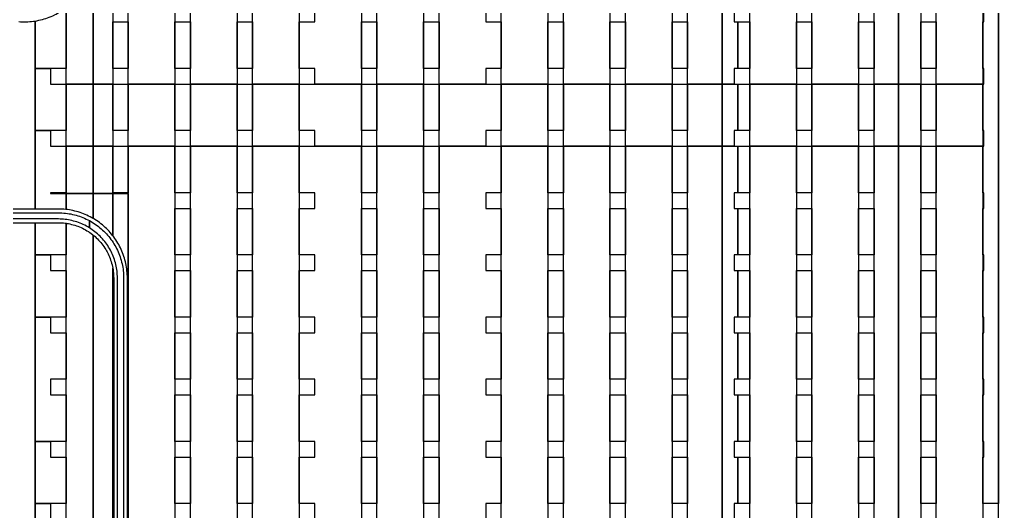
# Model space of a CAD drawing. Extents: x -4500 to 4500, y -3250 to 3250.
# Drawn here: x 1838 to 3412, y -1950 to -1159 of the extents above; entities that cross this region are included whole.
import ezdxf

# ---------------------------------------------------------------- set-up
doc = ezdxf.new("R2010")
doc.units = 0
doc.layers.add('L1D100', color=4, linetype='CONTINUOUS')
doc.layers.add('L1D11', color=2, linetype='CONTINUOUS')

# ---------------------------------------------------------------- blocks, each defined once
blk = doc.blocks.new('TOP_main_1_Cheese_100')
at = {"layer": 'L1D100'}
for points in [[(3251.753, -1262.5), (3251.753, 1876.186), (3253.313, 1878.375), (3254.939, 1880.516), (3256.628, 1882.607), (3258.38, 1884.645), (3260.193, 1886.63), (3262.065, 1888.56), (3263.994, 1890.431), (3265.979, 1892.244), (3268.017, 1893.996), (3270.108, 1895.686), (3272.249, 1897.311), (3274.438, 1898.871), (3276.673, 1900.365), (3278.952, 1901.79), (3281.273, 1903.146), (3283.634, 1904.431), (3286.033, 1905.644), (3287.5, 1906.331), (3287.5, -1262.5)], [(2012.5, -1262.5), (2012.5, -143.153), (2013.434, -142.783), (2015.961, -141.868), (2018.515, -141.029), (2021.093, -140.269), (2023.693, -139.586), (2026.313, -138.982), (2028.949, -138.458), (2031.6, -138.013), (2034.263, -137.649), (2036.937, -137.365), (2039.617, -137.162), (2042.302, -137.041), (2044.99, -137), (2087.5, -137), (2087.5, -1262.5)], [(2712.5, -1262.5), (2712.5, -256), (2745, -256), (2745, -137), (2787.5, -137), (2787.5, -1262.5)], [(2812.5, -1262.5), (2812.5, -137), (2887.5, -137), (2887.5, -1262.5)], [(2912.5, -1262.5), (2912.5, -137), (2968, -137), (2968, -1262.5)], [(3012.5, -1262.5), (3012.5, -137), (3087.5, -137), (3087.5, -1262.5)], [(2112.5, -1262.5), (2112.5, -256), (2187.5, -256), (2187.5, -1262.5)], [(2212.5, -1262.5), (2212.5, -256), (2287.5, -256), (2287.5, -1262.5)], [(2412.5, -1262.5), (2412.5, -256), (2487.5, -256), (2487.5, -1262.5)], [(2612.5, -1262.5), (2612.5, -256), (2687.5, -256), (2687.5, -1262.5)], [(1862.664, -1237.5), (1862.664, -1161.099), (1865.575, -1160.59), (1868.471, -1160.004), (1871.351, -1159.341), (1874.212, -1158.602), (1877.052, -1157.787), (1879.869, -1156.896), (1882.662, -1155.931), (1885.428, -1154.891), (1888.166, -1153.779), (1890.872, -1152.594), (1893.327, -1151.44), (1893.547, -1151.337), (1896.187, -1150.01), (1898.79, -1148.612), (1901.356, -1147.146), (1903.881, -1145.612), (1906.365, -1144.012), (1908.806, -1142.346), (1911.201, -1140.615), (1912.5, -1139.623), (1912.5, -1237.5)], [(1987.5, -1237.5), (1987.5, -1162.5), (2012.5, -1162.5), (2012.5, -1237.5)], [(2087.5, -1237.5), (2087.5, -1162.5), (2112.5, -1162.5), (2112.5, -1237.5)], [(2187.5, -1237.5), (2187.5, -1162.5), (2212.5, -1162.5), (2212.5, -1237.5)], [(2387.5, -1237.5), (2387.5, -1162.5), (2412.5, -1162.5), (2412.5, -1237.5)], [(2487.5, -1237.5), (2487.5, -1162.5), (2512.5, -1162.5), (2512.5, -1237.5)], [(2687.5, -1237.5), (2687.5, -1162.5), (2712.5, -1162.5), (2712.5, -1237.5)], [(2787.5, -1237.5), (2787.5, -1162.5), (2812.5, -1162.5), (2812.5, -1237.5)], [(2887.5, -1237.5), (2887.5, -1162.5), (2912.5, -1162.5), (2912.5, -1237.5)], [(2993, -1237.5), (2993, -1162.5), (3012.5, -1162.5), (3012.5, -1237.5)], [(3087.5, -1237.5), (3087.5, -1162.5), (3112.5, -1162.5), (3112.5, -1237.5)], [(3187.5, -1237.5), (3187.5, -1162.5), (3212.5, -1162.5), (3212.5, -1237.5)], [(3287.5, -1237.5), (3287.5, -1162.5), (3312.5, -1162.5), (3312.5, -1237.5)], [(1862.664, -1337.5), (1862.664, -1237.5), (1887.5, -1237.5), (1887.5, -1262.5), (1912.5, -1262.5), (1912.5, -1337.5)], [(1912.5, -1362.5), (1912.5, -1262.5), (1956, -1262.5), (1956, -1362.5)], [(1956, -1362.5), (1956, -1262.5), (1987.5, -1262.5), (1987.5, -1362.5)], [(1987.5, -1337.5), (1987.5, -1262.5), (2012.5, -1262.5), (2012.5, -1337.5)], [(2012.5, -1362.5), (2012.5, -1262.5), (2087.5, -1262.5), (2087.5, -1362.5)], [(2087.5, -1337.5), (2087.5, -1262.5), (2112.5, -1262.5), (2112.5, -1337.5)], [(2112.5, -1362.5), (2112.5, -1262.5), (2187.5, -1262.5), (2187.5, -1362.5)], [(2187.5, -1337.5), (2187.5, -1262.5), (2212.5, -1262.5), (2212.5, -1337.5)], [(2212.5, -1362.5), (2212.5, -1262.5), (2287.5, -1262.5), (2287.5, -1362.5)], [(2312.5, -1362.5), (2312.5, -1337.5), (2287.5, -1337.5), (2287.5, -1262.5), (2387.5, -1262.5), (2387.5, -1362.5)], [(2387.5, -1337.5), (2387.5, -1262.5), (2412.5, -1262.5), (2412.5, -1337.5)], [(2412.5, -1362.5), (2412.5, -1262.5), (2487.5, -1262.5), (2487.5, -1362.5)], [(2487.5, -1337.5), (2487.5, -1262.5), (2512.5, -1262.5), (2512.5, -1337.5)], [(2512.5, -1362.5), (2512.5, -1262.5), (2612.5, -1262.5), (2612.5, -1337.5), (2587.5, -1337.5), (2587.5, -1362.5)], [(2612.5, -1362.5), (2612.5, -1262.5), (2687.5, -1262.5), (2687.5, -1362.5)], [(2687.5, -1337.5), (2687.5, -1262.5), (2712.5, -1262.5), (2712.5, -1337.5)], [(2712.5, -1362.5), (2712.5, -1262.5), (2787.5, -1262.5), (2787.5, -1362.5)], [(2787.5, -1337.5), (2787.5, -1262.5), (2812.5, -1262.5), (2812.5, -1337.5)], [(2812.5, -1362.5), (2812.5, -1262.5), (2887.5, -1262.5), (2887.5, -1362.5)], [(2887.5, -1337.5), (2887.5, -1262.5), (2912.5, -1262.5), (2912.5, -1337.5)], [(2912.5, -1362.5), (2912.5, -1262.5), (2968, -1262.5), (2968, -1362.5)], [(2968, -1362.5), (2968, -1262.5), (2993, -1262.5), (2993, -1337.5), (2987.5, -1337.5), (2987.5, -1362.5)], [(2993, -1337.5), (2993, -1262.5), (3012.5, -1262.5), (3012.5, -1337.5)], [(3012.5, -1362.5), (3012.5, -1262.5), (3087.5, -1262.5), (3087.5, -1362.5)], [(3087.5, -1337.5), (3087.5, -1262.5), (3112.5, -1262.5), (3112.5, -1337.5)], [(3112.5, -1362.5), (3112.5, -1262.5), (3187.5, -1262.5), (3187.5, -1362.5)], [(3187.5, -1337.5), (3187.5, -1262.5), (3212.5, -1262.5), (3212.5, -1337.5)], [(3212.5, -1362.5), (3212.5, -1262.5), (3251.753, -1262.5), (3251.753, -1362.5)], [(3251.753, -1362.5), (3251.753, -1262.5), (3287.5, -1262.5), (3287.5, -1362.5)], [(3287.5, -1337.5), (3287.5, -1262.5), (3312.5, -1262.5), (3312.5, -1337.5)], [(3312.5, -1362.5), (3312.5, -1262.5), (3387.5, -1262.5), (3387.5, -1362.5)], [(1912.5, -1464.312), (1911.808, -1464.229), (1908.865, -1463.954), (1905.917, -1463.757), (1902.965, -1463.639), (1900.01, -1463.6), (1862.664, -1463.6), (1862.664, -1337.5), (1887.5, -1337.5), (1887.5, -1362.5), (1912.5, -1362.5), (1912.5, -1437.5), (1887.5, -1437.5), (1887.5, -1438.6), (1912.5, -1438.6)], [(1912.5, -1438.6), (1912.5, -1362.5), (1956, -1362.5), (1956, -1438.6)], [(1956, -1438.6), (1956, -1362.5), (1987.5, -1362.5), (1987.5, -1438.6)], [(1987.5, -1437.5), (1987.5, -1362.5), (2012.5, -1362.5), (2012.5, -1437.5)], [(2087.5, -1437.5), (2087.5, -1362.5), (2112.5, -1362.5), (2112.5, -1437.5)], [(2112.5, -2576), (2112.5, -1362.5), (2187.5, -1362.5), (2187.5, -2576)], [(2187.5, -1437.5), (2187.5, -1362.5), (2212.5, -1362.5), (2212.5, -1437.5)], [(2212.5, -2576), (2212.5, -1362.5), (2287.5, -1362.5), (2287.5, -2576)], [(2387.5, -1437.5), (2387.5, -1362.5), (2412.5, -1362.5), (2412.5, -1437.5)], [(2412.5, -2576), (2412.5, -1362.5), (2487.5, -1362.5), (2487.5, -2576)], [(2487.5, -1437.5), (2487.5, -1362.5), (2512.5, -1362.5), (2512.5, -1437.5)], [(2612.5, -2576), (2612.5, -1362.5), (2687.5, -1362.5), (2687.5, -2576)], [(2687.5, -1437.5), (2687.5, -1362.5), (2712.5, -1362.5), (2712.5, -1437.5)], [(2712.5, -2576), (2712.5, -1362.5), (2787.5, -1362.5), (2787.5, -2576)], [(2787.5, -1437.5), (2787.5, -1362.5), (2812.5, -1362.5), (2812.5, -1437.5)], [(2812.5, -2576), (2812.5, -1362.5), (2887.5, -1362.5), (2887.5, -2576)], [(2887.5, -1437.5), (2887.5, -1362.5), (2912.5, -1362.5), (2912.5, -1437.5)], [(2912.5, -2576), (2912.5, -1362.5), (2968, -1362.5), (2968, -2576)], [(2993, -1437.5), (2993, -1362.5), (3012.5, -1362.5), (3012.5, -1437.5)], [(3012.5, -2576), (3012.5, -1362.5), (3087.5, -1362.5), (3087.5, -2576)], [(3087.5, -1437.5), (3087.5, -1362.5), (3112.5, -1362.5), (3112.5, -1437.5)], [(3112.5, -2576), (3112.5, -1362.5), (3187.5, -1362.5), (3187.5, -2576)], [(3187.5, -1437.5), (3187.5, -1362.5), (3212.5, -1362.5), (3212.5, -1437.5)], [(3212.5, -2576), (3212.5, -1362.5), (3251.753, -1362.5), (3251.753, -2576)], [(3251.753, -2576), (3251.753, -1362.5), (3287.5, -1362.5), (3287.5, -2576)], [(3287.5, -1437.5), (3287.5, -1362.5), (3312.5, -1362.5), (3312.5, -1437.5)], [(3312.5, -2576), (3312.5, -1362.5), (3387.5, -1362.5), (3387.5, -2576)], [(1956, -1478.763), (1953.79, -1477.5), (1951.187, -1476.103), (1948.547, -1474.775), (1945.872, -1473.519), (1943.166, -1472.334), (1940.428, -1471.221), (1937.662, -1470.182), (1934.869, -1469.216), (1932.052, -1468.326), (1929.212, -1467.51), (1926.351, -1466.771), (1923.471, -1466.108), (1920.575, -1465.522), (1917.664, -1465.013), (1914.741, -1464.582), (1912.5, -1464.312), (1912.5, -1438.6), (1956, -1438.6)], [(1987.5, -1506.301), (1987.309, -1506.051), (1985.454, -1503.751), (1983.538, -1501.502), (1981.563, -1499.304), (1979.53, -1497.16), (1977.44, -1495.07), (1975.296, -1493.037), (1973.098, -1491.062), (1970.849, -1489.146), (1968.549, -1487.291), (1966.201, -1485.497), (1963.806, -1483.767), (1961.365, -1482.1), (1958.881, -1480.5), (1956.356, -1478.966), (1956, -1478.763), (1956, -1438.6), (1987.5, -1438.6)], [(2087.5, -1537.5), (2087.5, -1462.5), (2112.5, -1462.5), (2112.5, -1537.5)], [(2187.5, -1537.5), (2187.5, -1462.5), (2212.5, -1462.5), (2212.5, -1537.5)], [(2387.5, -1537.5), (2387.5, -1462.5), (2412.5, -1462.5), (2412.5, -1537.5)], [(2487.5, -1537.5), (2487.5, -1462.5), (2512.5, -1462.5), (2512.5, -1537.5)], [(2687.5, -1537.5), (2687.5, -1462.5), (2712.5, -1462.5), (2712.5, -1537.5)], [(2787.5, -1537.5), (2787.5, -1462.5), (2812.5, -1462.5), (2812.5, -1537.5)], [(2887.5, -1537.5), (2887.5, -1462.5), (2912.5, -1462.5), (2912.5, -1537.5)], [(2993, -1537.5), (2993, -1462.5), (3012.5, -1462.5), (3012.5, -1537.5)], [(3087.5, -1537.5), (3087.5, -1462.5), (3112.5, -1462.5), (3112.5, -1537.5)], [(3187.5, -1537.5), (3187.5, -1462.5), (3212.5, -1462.5), (3212.5, -1537.5)], [(3287.5, -1537.5), (3287.5, -1462.5), (3312.5, -1462.5), (3312.5, -1537.5)], [(1862.664, -1537.5), (1862.664, -1485.6), (1900.01, -1485.6), (1902.698, -1485.641), (1905.383, -1485.762), (1908.063, -1485.965), (1910.737, -1486.249), (1912.5, -1486.49), (1912.5, -1537.5)], [(1912.5, -2662.5), (1912.5, -1486.49), (1913.4, -1486.613), (1916.051, -1487.058), (1918.687, -1487.582), (1921.307, -1488.186), (1923.907, -1488.869), (1926.485, -1489.629), (1929.039, -1490.468), (1931.566, -1491.383), (1934.065, -1492.374), (1936.533, -1493.44), (1938.967, -1494.58), (1941.366, -1495.793), (1943.727, -1497.078), (1946.048, -1498.434), (1948.327, -1499.859), (1948.547, -1500.006), (1950.562, -1501.353), (1952.751, -1502.913), (1954.892, -1504.539), (1956, -1505.434), (1956, -2662.5)], [(1862.664, -1637.5), (1862.664, -1537.5), (1887.5, -1537.5), (1887.5, -1562.5), (1912.5, -1562.5), (1912.5, -1637.5)], [(2087.5, -1637.5), (2087.5, -1562.5), (2112.5, -1562.5), (2112.5, -1637.5)], [(2187.5, -1637.5), (2187.5, -1562.5), (2212.5, -1562.5), (2212.5, -1637.5)], [(2387.5, -1637.5), (2387.5, -1562.5), (2412.5, -1562.5), (2412.5, -1637.5)], [(2487.5, -1637.5), (2487.5, -1562.5), (2512.5, -1562.5), (2512.5, -1637.5)], [(2687.5, -1637.5), (2687.5, -1562.5), (2712.5, -1562.5), (2712.5, -1637.5)], [(2787.5, -1637.5), (2787.5, -1562.5), (2812.5, -1562.5), (2812.5, -1637.5)], [(2887.5, -1637.5), (2887.5, -1562.5), (2912.5, -1562.5), (2912.5, -1637.5)], [(2993, -1637.5), (2993, -1562.5), (3012.5, -1562.5), (3012.5, -1637.5)], [(3087.5, -1637.5), (3087.5, -1562.5), (3112.5, -1562.5), (3112.5, -1637.5)], [(3187.5, -1637.5), (3187.5, -1562.5), (3212.5, -1562.5), (3212.5, -1637.5)], [(3287.5, -1637.5), (3287.5, -1562.5), (3312.5, -1562.5), (3312.5, -1637.5)], [(1862.664, -1837.5), (1862.664, -1637.5), (1887.5, -1637.5), (1887.5, -1662.5), (1912.5, -1662.5), (1912.5, -1737.5), (1887.5, -1737.5), (1887.5, -1762.5), (1912.5, -1762.5), (1912.5, -1837.5)], [(2087.5, -1737.5), (2087.5, -1662.5), (2112.5, -1662.5), (2112.5, -1737.5)], [(2187.5, -1737.5), (2187.5, -1662.5), (2212.5, -1662.5), (2212.5, -1737.5)], [(2387.5, -1737.5), (2387.5, -1662.5), (2412.5, -1662.5), (2412.5, -1737.5)], [(2487.5, -1737.5), (2487.5, -1662.5), (2512.5, -1662.5), (2512.5, -1737.5)], [(2687.5, -1737.5), (2687.5, -1662.5), (2712.5, -1662.5), (2712.5, -1737.5)], [(2787.5, -1737.5), (2787.5, -1662.5), (2812.5, -1662.5), (2812.5, -1737.5)], [(2887.5, -1737.5), (2887.5, -1662.5), (2912.5, -1662.5), (2912.5, -1737.5)], [(2993, -1737.5), (2993, -1662.5), (3012.5, -1662.5), (3012.5, -1737.5)], [(3087.5, -1737.5), (3087.5, -1662.5), (3112.5, -1662.5), (3112.5, -1737.5)], [(3187.5, -1737.5), (3187.5, -1662.5), (3212.5, -1662.5), (3212.5, -1737.5)], [(3287.5, -1737.5), (3287.5, -1662.5), (3312.5, -1662.5), (3312.5, -1737.5)], [(2087.5, -1837.5), (2087.5, -1762.5), (2112.5, -1762.5), (2112.5, -1837.5)], [(2187.5, -1837.5), (2187.5, -1762.5), (2212.5, -1762.5), (2212.5, -1837.5)], [(2387.5, -1837.5), (2387.5, -1762.5), (2412.5, -1762.5), (2412.5, -1837.5)], [(2487.5, -1837.5), (2487.5, -1762.5), (2512.5, -1762.5), (2512.5, -1837.5)], [(2687.5, -1837.5), (2687.5, -1762.5), (2712.5, -1762.5), (2712.5, -1837.5)], [(2787.5, -1837.5), (2787.5, -1762.5), (2812.5, -1762.5), (2812.5, -1837.5)], [(2887.5, -1837.5), (2887.5, -1762.5), (2912.5, -1762.5), (2912.5, -1837.5)], [(2993, -1837.5), (2993, -1762.5), (3012.5, -1762.5), (3012.5, -1837.5)], [(3087.5, -1837.5), (3087.5, -1762.5), (3112.5, -1762.5), (3112.5, -1837.5)], [(3187.5, -1837.5), (3187.5, -1762.5), (3212.5, -1762.5), (3212.5, -1837.5)], [(3287.5, -1837.5), (3287.5, -1762.5), (3312.5, -1762.5), (3312.5, -1837.5)], [(1862.664, -1937.5), (1862.664, -1837.5), (1887.5, -1837.5), (1887.5, -1862.5), (1912.5, -1862.5), (1912.5, -1937.5)], [(2087.5, -1937.5), (2087.5, -1862.5), (2112.5, -1862.5), (2112.5, -1937.5)], [(2187.5, -1937.5), (2187.5, -1862.5), (2212.5, -1862.5), (2212.5, -1937.5)], [(2387.5, -1937.5), (2387.5, -1862.5), (2412.5, -1862.5), (2412.5, -1937.5)], [(2487.5, -1937.5), (2487.5, -1862.5), (2512.5, -1862.5), (2512.5, -1937.5)], [(2687.5, -1937.5), (2687.5, -1862.5), (2712.5, -1862.5), (2712.5, -1937.5)], [(2787.5, -1937.5), (2787.5, -1862.5), (2812.5, -1862.5), (2812.5, -1937.5)], [(2887.5, -1937.5), (2887.5, -1862.5), (2912.5, -1862.5), (2912.5, -1937.5)], [(2993, -1937.5), (2993, -1862.5), (3012.5, -1862.5), (3012.5, -1937.5)], [(3087.5, -1937.5), (3087.5, -1862.5), (3112.5, -1862.5), (3112.5, -1937.5)], [(3187.5, -1937.5), (3187.5, -1862.5), (3212.5, -1862.5), (3212.5, -1937.5)], [(3287.5, -1937.5), (3287.5, -1862.5), (3312.5, -1862.5), (3312.5, -1937.5)], [(1862.664, -2137.5), (1862.664, -1937.5), (1887.5, -1937.5), (1887.5, -1962.5), (1912.5, -1962.5), (1912.5, -2037.5), (1887.5, -2037.5), (1887.5, -2062.5), (1912.5, -2062.5), (1912.5, -2137.5)]]:
    blk.add_lwpolyline(points, close=True, dxfattribs=at)
for points in [[(3387.5, 1888.982), (3387.5, -1262.5), (3312.5, -1262.5), (3312.5, 1913.734)], [(3251.753, 1876.186), (3251.753, -1262.5), (3212.5, -1262.5), (3212.5, -94.299)], [(3412.5, 1841.888), (3412.5, -1937.5), (3387.5, -1937.5), (3387.5, -1862.5), (3389, -1862.5), (3389, -1837.5), (3387.5, -1837.5), (3387.5, -1762.5), (3389, -1762.5), (3389, -1737.5), (3387.5, -1737.5), (3387.5, -1662.5), (3389, -1662.5), (3389, -1637.5), (3387.5, -1637.5), (3387.5, -1562.5), (3389, -1562.5), (3389, -1537.5), (3387.5, -1537.5), (3387.5, -1462.5), (3389, -1462.5), (3389, -1437.5), (3387.5, -1437.5), (3387.5, -1362.5), (3389, -1362.5), (3389, -1337.5), (3387.5, -1337.5), (3387.5, -1262.5), (3389, -1262.5), (3389, -1237.5), (3387.5, -1237.5), (3387.5, -1162.5), (3389, -1162.5), (3389, -1137.5)], [(3412.5, -2576), (3412.5, 1841.888)], [(3187.5, -117.725), (3187.5, -1262.5), (3112.5, -1262.5), (3112.5, -137)], [(2987.5, -1137.5), (2987.5, -1162.5), (2993, -1162.5), (2993, -1237.5), (2987.5, -1237.5), (2987.5, -1262.5), (2968, -1262.5), (2968, -137)], [(1987.5, -158.073), (1987.5, -1262.5), (1956, -1262.5), (1956, -225.99)], [(2387.5, -256), (2387.5, -1262.5), (2312.5, -1262.5), (2312.5, -1237.5), (2287.5, -1237.5), (2287.5, -1162.5), (2312.5, -1162.5), (2312.5, -1137.5)], [(2587.5, -1137.5), (2587.5, -1162.5), (2612.5, -1162.5), (2612.5, -1237.5), (2587.5, -1237.5), (2587.5, -1262.5), (2512.5, -1262.5), (2512.5, -256)], [(1956, -1051.522), (1956, -1262.5), (1912.5, -1262.5), (1912.5, -1139.623)], [(1836.135, -1162.159), (1839.083, -1162.355), (1842.035, -1162.473), (1844.99, -1162.512), (1845.01, -1162.512), (1845.94, -1162.5), (1847.965, -1162.473), (1850.917, -1162.355), (1853.865, -1162.159), (1856.808, -1161.884), (1859.741, -1161.53), (1862.664, -1161.099), (1862.664, -1463.6), (1787.5, -1463.6)], [(2012.5, -2503.264), (2012.5, -1362.5), (2087.5, -1362.5), (2087.5, -2575.11)], [(2312.5, -1962.5), (2312.5, -1937.5), (2287.5, -1937.5), (2287.5, -1862.5), (2312.5, -1862.5), (2312.5, -1837.5), (2287.5, -1837.5), (2287.5, -1762.5), (2312.5, -1762.5), (2312.5, -1737.5), (2287.5, -1737.5), (2287.5, -1662.5), (2312.5, -1662.5), (2312.5, -1637.5), (2287.5, -1637.5), (2287.5, -1562.5), (2312.5, -1562.5), (2312.5, -1537.5), (2287.5, -1537.5), (2287.5, -1462.5), (2312.5, -1462.5), (2312.5, -1437.5), (2287.5, -1437.5), (2287.5, -1362.5), (2387.5, -1362.5), (2387.5, -2576)], [(2512.5, -2576), (2512.5, -1362.5), (2612.5, -1362.5), (2612.5, -1437.5), (2587.5, -1437.5), (2587.5, -1462.5), (2612.5, -1462.5), (2612.5, -1537.5), (2587.5, -1537.5), (2587.5, -1562.5), (2612.5, -1562.5), (2612.5, -1637.5), (2587.5, -1637.5), (2587.5, -1662.5), (2612.5, -1662.5), (2612.5, -1737.5), (2587.5, -1737.5), (2587.5, -1762.5), (2612.5, -1762.5), (2612.5, -1837.5), (2587.5, -1837.5), (2587.5, -1862.5), (2612.5, -1862.5), (2612.5, -1937.5), (2587.5, -1937.5), (2587.5, -1962.5)], [(2968, -2576), (2968, -1362.5), (2993, -1362.5), (2993, -1437.5), (2987.5, -1437.5), (2987.5, -1462.5), (2993, -1462.5), (2993, -1537.5), (2987.5, -1537.5), (2987.5, -1562.5), (2993, -1562.5), (2993, -1637.5), (2987.5, -1637.5), (2987.5, -1662.5), (2993, -1662.5), (2993, -1737.5), (2987.5, -1737.5), (2987.5, -1762.5), (2993, -1762.5), (2993, -1837.5), (2987.5, -1837.5), (2987.5, -1862.5), (2993, -1862.5), (2993, -1937.5), (2987.5, -1937.5), (2987.5, -1962.5)], [(2011, -2487.01), (2011, -1574.59), (2010.961, -1571.635), (2010.843, -1568.683), (2010.646, -1565.735), (2010.371, -1562.792), (2010.336, -1562.5), (2010.018, -1559.859), (2009.587, -1556.936), (2009.078, -1554.025), (2008.492, -1551.129), (2007.829, -1548.249), (2007.09, -1545.388), (2006.274, -1542.548), (2005.384, -1539.731), (2004.418, -1536.938), (2003.379, -1534.172), (2002.266, -1531.434), (2001.081, -1528.728), (1999.825, -1526.053), (1998.497, -1523.413), (1997.1, -1520.81), (1995.634, -1518.244), (1994.1, -1515.719), (1992.5, -1513.235), (1990.833, -1510.794), (1989.103, -1508.399), (1987.5, -1506.301), (1987.5, -1438.6), (2012.5, -1438.6), (2012.5, -2503.264)], [(1787.5, -1485.6), (1862.664, -1485.6), (1862.664, -3250), (1787.5, -3250)], [(1956, -2662.5), (1956, -1505.434), (1956.983, -1506.228), (1959.021, -1507.98), (1961.006, -1509.793), (1962.935, -1511.665), (1964.807, -1513.594), (1966.62, -1515.579), (1968.372, -1517.617), (1970.061, -1519.708), (1971.687, -1521.849), (1973.247, -1524.038), (1974.741, -1526.273), (1976.166, -1528.552), (1977.522, -1530.873), (1978.38, -1532.45), (1978.807, -1533.234), (1980.02, -1535.633), (1981.16, -1538.067), (1982.226, -1540.535), (1983.217, -1543.034), (1984.132, -1545.561), (1984.971, -1548.115), (1985.731, -1550.693), (1986.414, -1553.293), (1987.018, -1555.913), (1987.5, -1558.336), (1987.5, -2662.5)], [(1987.5, -2637.5), (1987.5, -1558.336), (1987.542, -1558.549), (1987.987, -1561.2), (1988.351, -1563.863), (1988.635, -1566.537), (1988.838, -1569.217), (1988.959, -1571.902), (1989, -1574.59), (1989, -2487.01)]]:
    blk.add_lwpolyline(points, dxfattribs=at)
blk = doc.blocks.new('TOP_main_1')
at = {"layer": 'L1D11'}
for points in [[(144.99, -1469.6), (1900.01, -1469.6), (1902.903, -1469.64), (1905.794, -1469.759), (1908.68, -1469.959), (1911.56, -1470.237), (1914.431, -1470.595), (1917.291, -1471.032), (1920.138, -1471.547), (1922.969, -1472.141), (1925.784, -1472.813), (1928.578, -1473.561), (1931.351, -1474.387), (1934.1, -1475.289), (1936.823, -1476.266), (1939.519, -1477.317), (1942.184, -1478.443), (1944.817, -1479.642), (1947.416, -1480.912), (1949.878, -1482.201), (1949.878, -1493.742), (1947.505, -1492.326), (1945.092, -1490.98), (1942.641, -1489.704), (1940.155, -1488.5), (1937.634, -1487.369), (1935.081, -1486.311), (1932.498, -1485.329), (1929.889, -1484.421), (1927.253, -1483.591), (1924.595, -1482.837), (1921.916, -1482.16), (1919.219, -1481.562), (1916.505, -1481.043), (1913.777, -1480.603), (1911.038, -1480.242), (1908.289, -1479.961), (1905.533, -1479.761), (1902.773, -1479.64), (1900.01, -1479.6), (144.99, -1479.6)], [(1995, -2487.01), (1995, -1574.59), (1994.96, -1571.827), (1994.839, -1569.067), (1994.639, -1566.311), (1994.358, -1563.562), (1993.997, -1560.823), (1993.557, -1558.095), (1993.038, -1555.381), (1992.44, -1552.684), (1991.763, -1550.005), (1991.009, -1547.347), (1990.179, -1544.711), (1989.271, -1542.102), (1988.289, -1539.519), (1987.231, -1536.966), (1986.1, -1534.445), (1984.896, -1531.959), (1983.62, -1529.508), (1982.274, -1527.095), (1980.858, -1524.722), (1979.373, -1522.392), (1977.821, -1520.106), (1976.204, -1517.866), (1974.522, -1515.674), (1972.777, -1513.532), (1970.97, -1511.441), (1969.103, -1509.404), (1967.178, -1507.422), (1965.196, -1505.497), (1963.159, -1503.63), (1961.068, -1501.823), (1958.926, -1500.078), (1956.734, -1498.396), (1954.494, -1496.779), (1952.208, -1495.227), (1949.878, -1493.742), (1949.878, -1482.201), (1949.98, -1482.254), (1952.505, -1483.666), (1954.99, -1485.147), (1957.434, -1486.696), (1959.834, -1488.312), (1962.189, -1489.993), (1964.496, -1491.738), (1966.755, -1493.546), (1968.962, -1495.416), (1971.118, -1497.346), (1973.219, -1499.335), (1975.265, -1501.381), (1977.254, -1503.482), (1979.184, -1505.638), (1981.054, -1507.845), (1982.862, -1510.104), (1984.607, -1512.411), (1986.288, -1514.766), (1987.904, -1517.166), (1989.453, -1519.61), (1990.934, -1522.095), (1992.346, -1524.62), (1993.688, -1527.184), (1994.958, -1529.783), (1996.157, -1532.416), (1997.283, -1535.081), (1998.334, -1537.777), (1999.311, -1540.5), (2000.213, -1543.249), (2001.039, -1546.022), (2001.787, -1548.816), (2002.459, -1551.631), (2003.053, -1554.462), (2003.568, -1557.309), (2004.005, -1560.169), (2004.363, -1563.04), (2004.641, -1565.92), (2004.841, -1568.806), (2004.96, -1571.697), (2005, -1574.59), (2005, -2487.01)]]:
    blk.add_lwpolyline(points, dxfattribs=at)
blk.add_blockref('TOP_main_1_Cheese_100', (0, 0))
blk = doc.blocks.new('TOP_main')
blk.add_blockref('TOP_main_1', (0, 0))

msp = doc.modelspace()

# ---------------------------------------------------------------- block references
msp.add_blockref('TOP_main', (0, 0))

doc.saveas('drawing.dxf')
